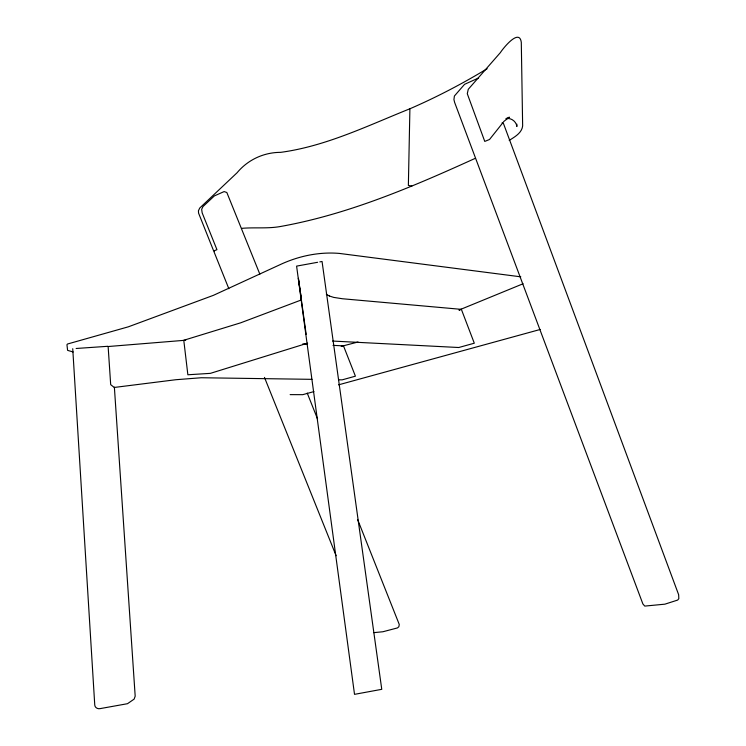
<?xml version="1.0" encoding="UTF-8"?>
<svg xmlns="http://www.w3.org/2000/svg" width="746" height="746" viewBox="0 0 746 746"><rect width="100%" height="100%" fill="white"/><g stroke="black" fill="none" stroke-linecap="round" stroke-linejoin="round"><path stroke-width="1.12" d="M487.147 68.716C462.315 83.748 436.541 97.241 409.899 108.776L408.37 185.409L411.857 186.108M214.382 250.703L214.093 251.999L228.854 288.749M509.201 140.397C514.637 136.947 521.818 133.049 522.648 125.962L521.295 42.335C519.393 27.788 502.897 48.611 500.37 52.612L468.264 89.306L467.285 93.716L484.76 141.414L489.525 139.493L504.016 121.29L509.397 117.169L506.506 118.362M474.96 158.469C412.361 186.92 347.627 214.643 279.536 226.663C267.003 228.742 254.274 227.232 241.723 228.351M409.899 108.776C367.937 125.598 325.899 146.263 280.655 152.352C263.823 152.352 247.868 159.747 237.069 172.764L199.751 208.013L198.427 210.764L198.567 213.095L213.682 250.992L216.946 249.668L202.175 212.88L201.662 209.337L202.977 206.586L214.372 195.9L224.117 191.582L226.831 192.505L259.841 274.155M459.126 310L523.086 283.76M301.272 299.976L240.669 322.822L183.777 340.279L187.861 374.772L210.391 373.354L307.632 343.151M459.219 310.15L461.373 309.357L474.297 343.207L458.753 347.515L332.585 341.053M478.568 77.994L464.553 84.335L454.398 96.02L453.932 99.591L454.631 102.435L642.903 603.99L644.768 606.088L664.863 604.176L677.657 600.073L678.823 598.665L678.655 594.73L503.531 123.687L502.067 122.885M358.043 341.994L341.22 346.377L343.486 345.864L355.413 376.18L342.144 379.854L338.665 379.798M313.935 391.594L302.736 394.671L290.147 394.625M338.581 384.833L540.207 329.471M505.835 118.745C510.805 117.327 516.363 121.477 516.885 126.484L516.857 124.162M317.628 262.294L296.6 266.117L354.518 694.349L381.765 689.323L322.058 261.482L319.838 261.883M373.755 632.645L382.866 631.759L397.459 627.927L398.868 626.705L399.269 624.486L357.642 519.58M108.869 346.47L185.717 340.213M76.139 348.485L107.974 346.284M311.996 379.341L201.317 377.746L175.832 379.723L114.25 387.454L110.688 384.656L108.142 346.638M302.783 343.934L307.436 344.158M333.014 345.37L343.486 345.864M461.373 309.357L342.377 298.745L333.686 297.393L329.322 295.975M520.792 276.822L339.318 253.416C319.773 251.738 299.789 255.794 281.951 263.804L213.421 295.332L128.331 326.823L67.466 344.027L66.953 344.755L67.597 350.368L73.164 351.972M264.466 377.383L336.129 555.733M307.231 393.086L317.572 419.028M306.168 334.339L298.381 278.314L300.218 290.809M300.554 293.085L301.384 298.764M114.371 387.137L135.185 696.158L134.14 699.114L127.491 703.702L99.927 708.653C97.595 709.11 94.938 707.59 94.761 705.091L72.735 348.718M329.434 295.948A66.86 16.832 -12 0 1 326.328 294.157"/></g></svg>
